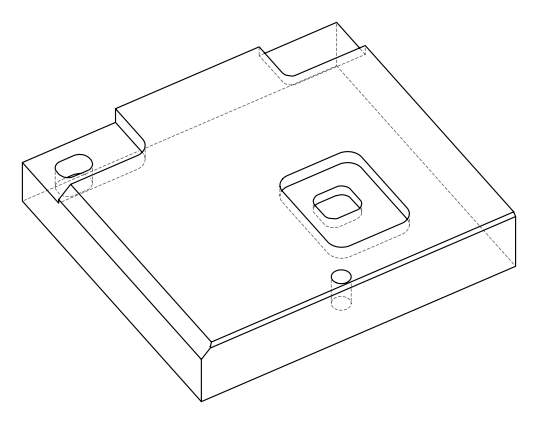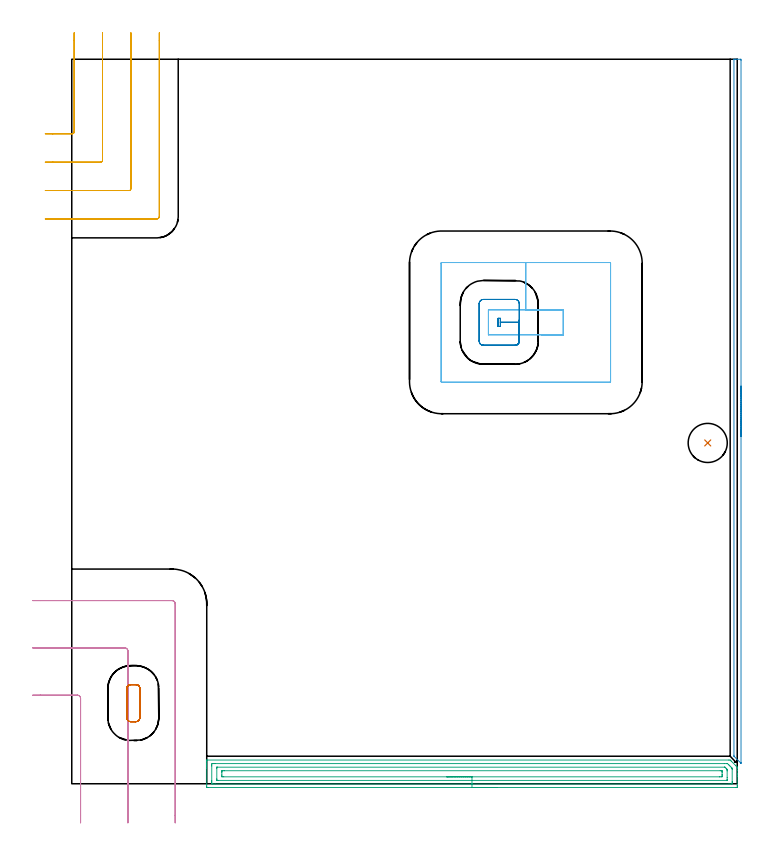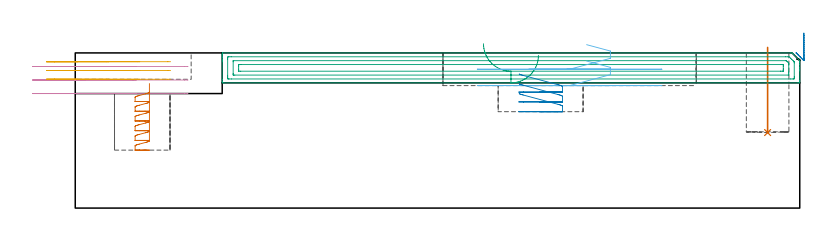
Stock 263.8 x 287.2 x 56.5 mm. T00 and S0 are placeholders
(PLAN: 8 operations, 5 tool changes, 17.5 min)
(1 INDEXABLE_INSERT_DRILL_BLIND_HOLE_FROM_SOLID | STEP1POCKET | NXT0302_002 | 0.13 min | 5431 mm3)
(2 AREA_MILL | FG_CHAMFER_SURFACE | UGT0205_001 | 2.38 min | 1101 mm3)
(3 AREA_MILL_1 | FG_CHAMFER_SURFACE_1 | UGT0205_001 | 6.97 min | 12842 mm3)
(4 MILL_CORNER_NOTCH_RECTANGULAR | CORNER_NOTCH_RECTANGULAR | UGT0201_107 | Follow Part, ap 6.25, ae 75% | 2.13 min | 66419 mm3)
(5 MILL_CORNER_NOTCH_RECTANGULAR_1 | CORNER_NOTCH_RECTANGULAR_1 | UGT0201_133 | Follow Part, ap 3.75, ae 75% | 2.29 min | 28539 mm3)
(6 MILL_RECTANGULAR_POCKET | POCKET_RECTANGULAR_STRAIGHT | UGT0201_107 | Follow Part, ap 6.25, ae 75% | 1.59 min | 77799 mm3)
(7 MILL_RECTANGULAR_POCKET_1 | POCKET_RECTANGULAR_STRAIGHT_1 | UGT0201_133 | Follow Part, ap 3.75, ae 75% | 1.07 min | 10908 mm3)
(8 MILL_RECTANGULAR_POCKET_2 | POCKET_RECTANGULAR_STRAIGHT_2 | UGT0201_133 | Follow Part, ap 3.75, ae 75% | 0.89 min | 9060 mm3)
(TOOL NXT0302_002 | Index. Insert Drill 15.5mm [880-D1550L20-05] | D15.5 PA176 FL78 Z2)
(TOOL UGT0205_001 | Chamfer Mill 20 x 3 x 45 deg. | D20 FL50 Z2)
(TOOL UGT0201_107 | End Mill 25 mm | D25 FL25 Z2)
(TOOL UGT0201_133 | Carbide End Mill 15.0 | D15 FL30 Z4)
(OP 1 INDEXABLE_INSERT_DRILL_BLIND_HOLE_FROM_SOLID)
G17 G21 G94 G90
T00 M6
G54
G17 G0 G90 X252.1 Y135.1 S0 M3
G43 Z66.5 H1
G94 G81 G98 Z27.5 F250. R58.5
G80
M5
M2
(OP 2 AREA_MILL)
G17 G21 G94 G90
T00 M6
G54
G17 G0 G90 X265.3 Y157.65 S1061 M3
G43 Z66.5 H0
Z63.7
G94 G1 Y157.612 Z62.828 F250.
Y157.498 Z61.964
Y157.309 Z61.112
Y157.047 Z60.28
Y156.713 Z59.474
Y156.31 Z58.7
Y155.841 Z57.964
Y155.31 Z57.272
Y154.721 Z56.629
Y154.078 Z56.04
Y153.386 Z55.508
Y152.65 Z55.04
Y151.876 Z54.637
Y151.07 Z54.303
Y150.238 Z54.041
Y149.386 Z53.852
Y148.521 Z53.738
Y147.65 Z53.7
Y8.272
X265.299 Y8.237 Z53.701
X265.292 Y8.117 Z53.706
X265.229 Y8.174 Z53.769
X265.127 Y8.272 Z53.871
X262.521 Y10.879 Z56.479
X262.507 Y10.904 Z56.493
X262.5 Y11.296 Z56.5
Y287.028
X262.503 Y287.191 Z56.488
X262.526 Y287.193 Z56.465
X262.897 Y287.2 Z56.102
X263.215 Z55.784
X263.9 Z55.095
X265.128 Z53.869
X265.291 Y287.198 Z53.705
X265.3 Y286.768 Z53.7
Y147.65
Y146.778 Z53.738
Y145.913 Z53.852
Y145.062 Z54.041
Y144.23 Z54.303
Y143.424 Z54.637
Y142.65 Z55.04
Y141.914 Z55.508
Y141.222 Z56.04
Y140.579 Z56.629
Y139.989 Z57.272
Y139.458 Z57.964
Y138.99 Z58.7
Y138.587 Z59.474
Y138.253 Z60.28
Y137.991 Z61.112
Y137.802 Z61.964
Y137.688 Z62.828
Y137.65 Z63.7
G0 Z66.5
M5
M2
(OP 3 AREA_MILL_1)
G17 G21 G94 G90
T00 M6
G54
G17 G0 G90 X168.65 Y-1.5 S1061 M3
G43 Z66.5 H0
Z55.6
G94 G1 X168.612 Z54.728 F250.
X168.498 Z53.864
X168.309 Z53.012
X168.047 Z52.18
X167.713 Z51.374
X167.31 Z50.6
X166.842 Z49.864
X166.31 Z49.172
X165.721 Z48.529
X165.078 Z47.94
X164.386 Z47.408
X163.65 Z46.94
X162.876 Z46.537
X162.07 Z46.203
X161.238 Z45.941
X160.386 Z45.752
X159.522 Z45.638
X158.65 Z45.6
X54.119
X53.563 Y-1.494 Z45.604
X53.508 Y-1.492 Z45.606
X53.504 Y-0.94 Z46.157
X53.5 Y-0.324 Z46.773
Y6.173 Z53.267
Y6.719 Z53.816
Y7.062 Z54.158
Y7.608 Z54.704
Y7.951 Z55.046
Y8.638 Z55.737
Y8.968 Z56.068
X53.507 Y9.357 Z56.449
X53.51 Y9.397 Z56.488
X53.672 Y9.4 Z56.5
X260.501
X260.995 Y9.398 Z56.488
X261.104 Y9.296 Z56.396
X261.115 Y9.285 Z56.384
X261.394 Y9.006 Z56.106
X261.561 Y8.84 Z55.937
X263.339 Y7.062 Z54.159
X263.796 Y6.604 Z53.703
X263.8 Y6.583 Z53.681
Y6.173 Z53.271
Y6.103 Z53.202
Y5.284 Z52.379
Y4.052 Z51.148
Y3.505 Z50.6
Y2.889 Z49.985
Y-0.667 Z46.43
X263.798 Y-0.94 Z46.157
X263.792 Y-1.492 Z45.606
X263.737 Y-1.494 Z45.604
X263.181 Y-1.5 Z45.6
X158.65
Y-0.086 Z47.014
X56.834
X55.939 Y-0.084 Z47.016
X55.906 Y-0.082 Z47.018
X55.51 Y-0.051 Z47.049
X55.503 Y0.35 Z47.45
X55.501 Y0.838 Z47.938
X55.5 Y1.242 Z48.342
X55.501 Y7.062 Z54.162
X55.502 Y7.464 Z54.564
X55.51 Y7.951 Z55.051
X55.875 Y7.983 Z55.083
X55.906 Y7.984 Z55.084
X56.765 Y7.986 Z55.086
X258.679
X259.574 Y7.984 Z55.084
X259.607 Y7.982 Z55.082
X259.987 Y7.951 Z55.051
X260.501 Y7.447 Z54.547
X260.887 Y7.062 Z54.162
X261.394 Y6.555 Z53.655
X261.767 Y6.173 Z53.273
X261.79 Y6.146 Z53.246
X261.794 Y6.122 Z53.222
X261.798 Y6.072 Z53.172
X261.799 Y5.971 Z53.071
X261.8 Y5.769 Z52.869
X261.799 Y0.838 Z47.938
X261.798 Y0.436 Z47.536
X261.79 Y-0.051 Z47.049
X261.425 Y-0.083 Z47.017
X261.394 Y-0.084 Z47.016
X260.535 Y-0.086 Z47.014
X158.65
Y1.328 Z48.428
X58.093 Y1.329 Z48.429
X57.693 Y1.331 Z48.431
X57.56 Y1.333 Z48.433
X57.52 Y1.335 Z48.435
X57.51 Y1.408 Z48.508
X57.505 Y1.535 Z48.635
X57.501 Y1.727 Z48.827
X57.5 Y1.919 Z49.019
X57.501 Y6.173 Z53.273
X57.503 Y6.362 Z53.462
X57.51 Y6.554 Z53.654
X57.523 Y6.565 Z53.665
X57.543 Y6.567 Z53.667
X57.593 Y6.57 Z53.67
X57.693 Y6.571 Z53.671
X258.714
X258.847 Y6.57 Z53.67
X258.895 Y6.567 Z53.667
X258.919 Y6.565 Z53.665
X258.937 Y6.551 Z53.651
X259.017 Y6.477 Z53.577
X259.327 Y6.173 Z53.273
X259.607 Y5.892 Z52.992
X259.754 Y5.738 Z52.838
X259.788 Y5.7 Z52.8
X259.793 Y5.603 Z52.703
X259.797 Y5.476 Z52.576
X259.799 Y5.284 Z52.384
X259.8 Y5.092 Z52.192
Y2.424 Z49.524
X259.799 Y1.727 Z48.827
X259.797 Y1.538 Z48.638
X259.79 Y1.346 Z48.446
X259.777 Y1.335 Z48.435
X259.757 Y1.333 Z48.433
X259.707 Y1.33 Z48.43
X259.607 Y1.329 Z48.429
X158.65 Y1.328 Z48.428
Y2.743 Z49.843
X60.245
X59.58 Y2.75 Z49.85
X59.51 Y2.754 Z49.854
X59.507 Y2.853 Z49.953
X59.503 Y3.064 Z50.164
X59.5 Y3.485 Z50.585
Y4.374 Z51.474
X59.503 Y4.829 Z51.929
X59.507 Y5.046 Z52.146
X59.51 Y5.148 Z52.248
X59.613 Y5.151 Z52.251
X60.373 Y5.157 Z52.257
X60.5
X257.055 Y5.156 Z52.256
X257.72 Y5.15 Z52.25
X257.79 Y5.146 Z52.246
X257.793 Y5.047 Z52.147
X257.797 Y4.836 Z51.936
X257.8 Y4.415 Z51.515
Y3.526 Z50.626
Y3.505 Z50.605
X257.797 Y3.071 Z50.171
X257.793 Y2.854 Z49.954
X257.79 Y2.752 Z49.852
X257.687 Y2.749 Z49.849
X256.927 Y2.743 Z49.843
X256.8
X158.65
X157.778 Z49.881
X156.913 Z49.995
X156.062 Z50.183
X155.23 Z50.446
X154.424 Z50.78
X153.65 Z51.182
X152.914 Z51.651
X152.222 Z52.182
X151.579 Z52.772
X150.99 Z53.415
X150.458 Z54.107
X149.99 Z54.843
X149.587 Z55.616
X149.253 Z56.422
X148.991 Z57.254
X148.802 Z58.106
X148.688 Z58.971
X148.65 Z59.843
G0 Z66.5
M5
M2
(OP 4 MILL_CORNER_NOTCH_RECTANGULAR)
G17 G21 G94 G90
T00 M6
G54
G17 G0 G90 X3.5 Y-15.5 S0 M3
G43 Z66.5 H0
Z51.567
G94 G1 Y-12.5 F250.
Y33.855 F500.
G3 X2.255 Y35.1 R1.25
G1 X-12.5
X-15.5 F250.
G0 Z66.5
X22.25 Y-15.5
Z51.567
G1 Y-12.5
Y52.605 F500.
G3 X21.005 Y53.85 R1.25
G1 X-12.5
X-15.5 F250.
G0 Z66.5
X41. Y-15.5
Z51.567
G1 Y-12.5
Y71.355 F500.
G3 X39.755 Y72.6 R1.25
G1 X-12.5
X-15.5 F250.
G0 Z66.5
X3.5 Y-15.5
Z46.633
G1 Y-12.5
Y33.855 F500.
G3 X2.255 Y35.1 R1.25
G1 X-12.5
X-15.5 F250.
G0 Z66.5
X22.25 Y-15.5
Z46.633
G1 Y-12.5
Y52.605 F500.
G3 X21.005 Y53.85 R1.25
G1 X-12.5
X-15.5 F250.
G0 Z66.5
X41. Y-15.5
Z46.633
G1 Y-12.5
Y71.355 F500.
G3 X39.755 Y72.6 R1.25
G1 X-12.5
X-15.5 F250.
G0 Z66.5
X3.5 Y-15.5
Z41.7
G1 Y-12.5
Y33.855 F500.
G3 X2.255 Y35.1 R1.25
G1 X-12.5
X-15.5 F250.
G0 Z66.5
X22.25 Y-15.5
Z41.7
G1 Y-12.5
Y52.605 F500.
G3 X21.005 Y53.85 R1.25
G1 X-12.5
X-15.5 F250.
G0 Z66.5
X41. Y-15.5
Z41.7
G1 Y-12.5
Y71.355 F500.
G3 X39.755 Y72.6 R1.25
G1 X-12.5
X-15.5 F250.
G0 Z66.5
M5
M2
(OP 5 MILL_CORNER_NOTCH_RECTANGULAR_1)
G17 G21 G94 G90
T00 M6
G54
G17 G0 G90 X-10.5 Y257.65 S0 M3
G43 Z66.5 H0
Z53.3
G94 G1 X-7.5 F250.
X0.204 F500.
G3 X0.95 Y258.396 R0.75
G1 Y294.7
Y297.7 F250.
G0 Z66.5
X-10.5 Y246.4
Z53.3
G1 X-7.5
X11.454 F500.
G3 X12.2 Y247.146 R0.75
G1 Y294.7
Y297.7 F250.
G0 Z66.5
X-10.5 Y235.15
Z53.3
G1 X-7.5
X22.703 F500.
G3 X23.45 Y235.897 R0.75
G1 Y294.7
Y297.7 F250.
G0 Z66.5
X-10.5 Y223.9
Z53.3
G1 X-7.5
X33.7 F500.
G3 X34.7 Y224.9 R1.
G1 Y294.7
Y297.7 F250.
G0 Z66.5
X-10.5 Y257.65
Z50.1
G1 X-7.5
X0.204 F500.
G3 X0.95 Y258.396 R0.75
G1 Y294.7
Y297.7 F250.
G0 Z66.5
X-10.5 Y246.4
Z50.1
G1 X-7.5
X11.454 F500.
G3 X12.2 Y247.146 R0.75
G1 Y294.7
Y297.7 F250.
G0 Z66.5
X-10.5 Y235.15
Z50.1
G1 X-7.5
X22.703 F500.
G3 X23.45 Y235.897 R0.75
G1 Y294.7
Y297.7 F250.
G0 Z66.5
X-10.5 Y223.9
Z50.1
G1 X-7.5
X33.7 F500.
G3 X34.7 Y224.9 R1.
G1 Y294.7
Y297.7 F250.
G0 Z66.5
X-10.5 Y257.65
Z46.9
G1 X-7.5
X0.204 F500.
G3 X0.95 Y258.396 R0.75
G1 Y294.7
Y297.7 F250.
G0 Z66.5
X-10.5 Y246.4
Z46.9
G1 X-7.5
X11.454 F500.
G3 X12.2 Y247.146 R0.75
G1 Y294.7
Y297.7 F250.
G0 Z66.5
X-10.5 Y235.15
Z46.9
G1 X-7.5
X22.703 F500.
G3 X23.45 Y235.897 R0.75
G1 Y294.7
Y297.7 F250.
G0 Z66.5
X-10.5 Y223.9
Z46.9
G1 X-7.5
X33.7 F500.
G3 X34.7 Y224.9 R1.
G1 Y294.7
Y297.7 F250.
G0 Z66.5
M5
M2
(OP 6 MILL_RECTANGULAR_POCKET)
G17 G21 G94 G90
T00 M6
G54
G17 G0 G90 X186.198 Y177.95 S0 M3
G43 Z66.5 H0
Z59.5
G94 G1 X194.85 Z57.182 F250.
Y187.85 Z54.529
X180. Z50.55
X165.15 F500.
Y177.95
X194.85
Y187.85
X180.
Y206.6
X146.6
G3 X146.4 Y206.4 R0.2
G1 Y159.4
G3 X146.6 Y159.2 R0.2
G1 X213.4
G3 X213.6 Y159.4 R0.2
G1 Y206.4
G3 X213.4 Y206.6 R0.2
G1 X180.
X179.
G0 X186.198 Y177.95 Z53.55
G1 X194.85 Z51.232 F250.
Y187.85 Z48.579
X180. Z44.6
X165.15 F500.
Y177.95
X194.85
Y187.85
X180.
Y206.6
X146.6
G3 X146.4 Y206.4 R0.2
G1 Y159.4
G3 X146.6 Y159.2 R0.2
G1 X213.4
G3 X213.6 Y159.4 R0.2
G1 Y206.4
G3 X213.4 Y206.6 R0.2
G1 X180.
X179.
G0 Z66.5
M5
M2
(OP 7 MILL_RECTANGULAR_POCKET_1)
G17 G21 G94 G90
T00 M6
G54
G17 G0 G90 X27. Y26.076 S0 M3
G43 Z66.5 H0
Z45.34
G94 G1 Y37.827 Z42.192 F250.
X26.942 Y38.145 Z42.105
X26.822 Y38.445 Z42.018
X26.643 Y38.715 Z41.932
X26.415 Y38.943 Z41.845
X26.145 Y39.122 Z41.758
X25.845 Y39.242 Z41.672
X25.527 Y39.3 Z41.585
X23.273 Z40.981
X22.955 Y39.242 Z40.895
X22.655 Y39.122 Z40.808
X22.385 Y38.943 Z40.721
X22.157 Y38.715 Z40.635
X21.978 Y38.445 Z40.548
X21.858 Y38.145 Z40.461
X21.8 Y37.827 Z40.375
Y37.7 Z40.341
Y31.95 Z38.8
Y26.2 F500.
G3 X23.4 Y24.6 R1.6
G1 X25.4
G3 X27. Y26.2 R1.6
G1 Y37.7
G3 X25.4 Y39.3 R1.6
G1 X23.4
G3 X21.8 Y37.7 R1.6
G1 Y31.95
Y30.95
G0 X27. Y26.076 Z41.8
G1 Y37.827 Z38.652 F250.
X26.942 Y38.145 Z38.565
X26.822 Y38.445 Z38.478
X26.643 Y38.715 Z38.392
X26.415 Y38.943 Z38.305
X26.145 Y39.122 Z38.218
X25.845 Y39.242 Z38.132
X25.527 Y39.3 Z38.045
X23.273 Z37.441
X22.955 Y39.242 Z37.355
X22.655 Y39.122 Z37.268
X22.385 Y38.943 Z37.181
X22.157 Y38.715 Z37.095
X21.978 Y38.445 Z37.008
X21.858 Y38.145 Z36.921
X21.8 Y37.827 Z36.835
Y37.7 Z36.801
Y31.95 Z35.26
Y26.2 F500.
G3 X23.4 Y24.6 R1.6
G1 X25.4
G3 X27. Y26.2 R1.6
G1 Y37.7
G3 X25.4 Y39.3 R1.6
G1 X23.4
G3 X21.8 Y37.7 R1.6
G1 Y31.95
Y30.95
G0 X27. Y26.076 Z38.26
G1 Y37.827 Z35.112 F250.
X26.942 Y38.145 Z35.025
X26.822 Y38.445 Z34.938
X26.643 Y38.715 Z34.852
X26.415 Y38.943 Z34.765
X26.145 Y39.122 Z34.678
X25.845 Y39.242 Z34.592
X25.527 Y39.3 Z34.505
X23.273 Z33.901
X22.955 Y39.242 Z33.815
X22.655 Y39.122 Z33.728
X22.385 Y38.943 Z33.641
X22.157 Y38.715 Z33.555
X21.978 Y38.445 Z33.468
X21.858 Y38.145 Z33.381
X21.8 Y37.827 Z33.295
Y37.7 Z33.261
Y31.95 Z31.72
Y26.2 F500.
G3 X23.4 Y24.6 R1.6
G1 X25.4
G3 X27. Y26.2 R1.6
G1 Y37.7
G3 X25.4 Y39.3 R1.6
G1 X23.4
G3 X21.8 Y37.7 R1.6
G1 Y31.95
Y30.95
G0 X27. Y26.076 Z34.72
G1 Y37.827 Z31.572 F250.
X26.942 Y38.145 Z31.485
X26.822 Y38.445 Z31.398
X26.643 Y38.715 Z31.312
X26.415 Y38.943 Z31.225
X26.145 Y39.122 Z31.138
X25.845 Y39.242 Z31.052
X25.527 Y39.3 Z30.965
X23.273 Z30.361
X22.955 Y39.242 Z30.275
X22.655 Y39.122 Z30.188
X22.385 Y38.943 Z30.101
X22.157 Y38.715 Z30.015
X21.978 Y38.445 Z29.928
X21.858 Y38.145 Z29.841
X21.8 Y37.827 Z29.755
Y37.7 Z29.721
Y31.95 Z28.18
Y26.2 F500.
G3 X23.4 Y24.6 R1.6
G1 X25.4
G3 X27. Y26.2 R1.6
G1 Y37.7
G3 X25.4 Y39.3 R1.6
G1 X23.4
G3 X21.8 Y37.7 R1.6
G1 Y31.95
Y30.95
G0 X27. Y26.076 Z31.18
G1 Y37.827 Z28.032 F250.
X26.942 Y38.145 Z27.945
X26.822 Y38.445 Z27.858
X26.643 Y38.715 Z27.772
X26.415 Y38.943 Z27.685
X26.145 Y39.122 Z27.598
X25.845 Y39.242 Z27.512
X25.527 Y39.3 Z27.425
X23.273 Z26.821
X22.955 Y39.242 Z26.735
X22.655 Y39.122 Z26.648
X22.385 Y38.943 Z26.561
X22.157 Y38.715 Z26.475
X21.978 Y38.445 Z26.388
X21.858 Y38.145 Z26.301
X21.8 Y37.827 Z26.215
Y37.7 Z26.181
Y31.95 Z24.64
Y26.2 F500.
G3 X23.4 Y24.6 R1.6
G1 X25.4
G3 X27. Y26.2 R1.6
G1 Y37.7
G3 X25.4 Y39.3 R1.6
G1 X23.4
G3 X21.8 Y37.7 R1.6
G1 Y31.95
Y30.95
G0 X27. Y26.076 Z27.64
G1 Y37.827 Z24.492 F250.
X26.942 Y38.145 Z24.405
X26.822 Y38.445 Z24.318
X26.643 Y38.715 Z24.232
X26.415 Y38.943 Z24.145
X26.145 Y39.122 Z24.058
X25.845 Y39.242 Z23.972
X25.527 Y39.3 Z23.885
X23.273 Z23.281
X22.955 Y39.242 Z23.195
X22.655 Y39.122 Z23.108
X22.385 Y38.943 Z23.021
X22.157 Y38.715 Z22.935
X21.978 Y38.445 Z22.848
X21.858 Y38.145 Z22.761
X21.8 Y37.827 Z22.675
Y37.7 Z22.641
Y31.95 Z21.1
Y26.2 F500.
G3 X23.4 Y24.6 R1.6
G1 X25.4
G3 X27. Y26.2 R1.6
G1 Y37.7
G3 X25.4 Y39.3 R1.6
G1 X23.4
G3 X21.8 Y37.7 R1.6
G1 Y31.95
Y30.95
G0 Z66.5
M5
M2
(OP 8 MILL_RECTANGULAR_POCKET_2)
G17 G21 G94 G90
T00 M6
G54
G17 G0 G90 X161.66 Y174.784 S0 M3
G43 Z66.5 H0
Z48.8
G94 G1 X161.689 Y174.71 Z48.779 F250.
X161.879 Y174.422 Z48.686
X162.122 Y174.179 Z48.594
X162.41 Y173.989 Z48.502
X162.73 Y173.861 Z48.409
X163.07 Y173.8 Z48.317
X175.83 Z44.898
X176.17 Y173.861 Z44.805
X176.49 Y173.989 Z44.713
X176.778 Y174.179 Z44.621
X177.021 Y174.422 Z44.528
X177.211 Y174.71 Z44.436
X177.339 Y175.03 Z44.343
X177.4 Y175.37 Z44.251
Y182.9 Z42.233
X169.9
Y184.5 F500.
X169.
Y181.3
X169.9
Y182.9
X177.4
Y190.3
G3 X175.7 Y192. R1.7
G1 X163.2
G3 X161.5 Y190.3 R1.7
G1 Y175.5
G3 X163.2 Y173.8 R1.7
G1 X175.7
G3 X177.4 Y175.5 R1.7
G1 Y182.9
Y183.9
G0 X161.66 Y174.784 Z45.233
G1 X161.689 Y174.71 Z45.212 F250.
X161.879 Y174.422 Z45.12
X162.122 Y174.179 Z45.027
X162.41 Y173.989 Z44.935
X162.73 Y173.861 Z44.843
X163.07 Y173.8 Z44.75
X175.83 Z41.331
X176.17 Y173.861 Z41.239
X176.49 Y173.989 Z41.146
X176.778 Y174.179 Z41.054
X177.021 Y174.422 Z40.962
X177.211 Y174.71 Z40.869
X177.339 Y175.03 Z40.777
X177.4 Y175.37 Z40.684
Y182.9 Z38.667
X169.9
Y184.5 F500.
X169.
Y181.3
X169.9
Y182.9
X177.4
Y190.3
G3 X175.7 Y192. R1.7
G1 X163.2
G3 X161.5 Y190.3 R1.7
G1 Y175.5
G3 X163.2 Y173.8 R1.7
G1 X175.7
G3 X177.4 Y175.5 R1.7
G1 Y182.9
Y183.9
G0 X161.66 Y174.784 Z41.667
G1 X161.689 Y174.71 Z41.645 F250.
X161.879 Y174.422 Z41.553
X162.122 Y174.179 Z41.461
X162.41 Y173.989 Z41.368
X162.73 Y173.861 Z41.276
X163.07 Y173.8 Z41.184
X175.83 Z37.764
X176.17 Y173.861 Z37.672
X176.49 Y173.989 Z37.58
X176.778 Y174.179 Z37.487
X177.021 Y174.422 Z37.395
X177.211 Y174.71 Z37.303
X177.339 Y175.03 Z37.21
X177.4 Y175.37 Z37.118
Y182.9 Z35.1
X169.9
Y184.5 F500.
X169.
Y181.3
X169.9
Y182.9
X177.4
Y190.3
G3 X175.7 Y192. R1.7
G1 X163.2
G3 X161.5 Y190.3 R1.7
G1 Y175.5
G3 X163.2 Y173.8 R1.7
G1 X175.7
G3 X177.4 Y175.5 R1.7
G1 Y182.9
Y183.9
G0 Z66.5
M5
M2
